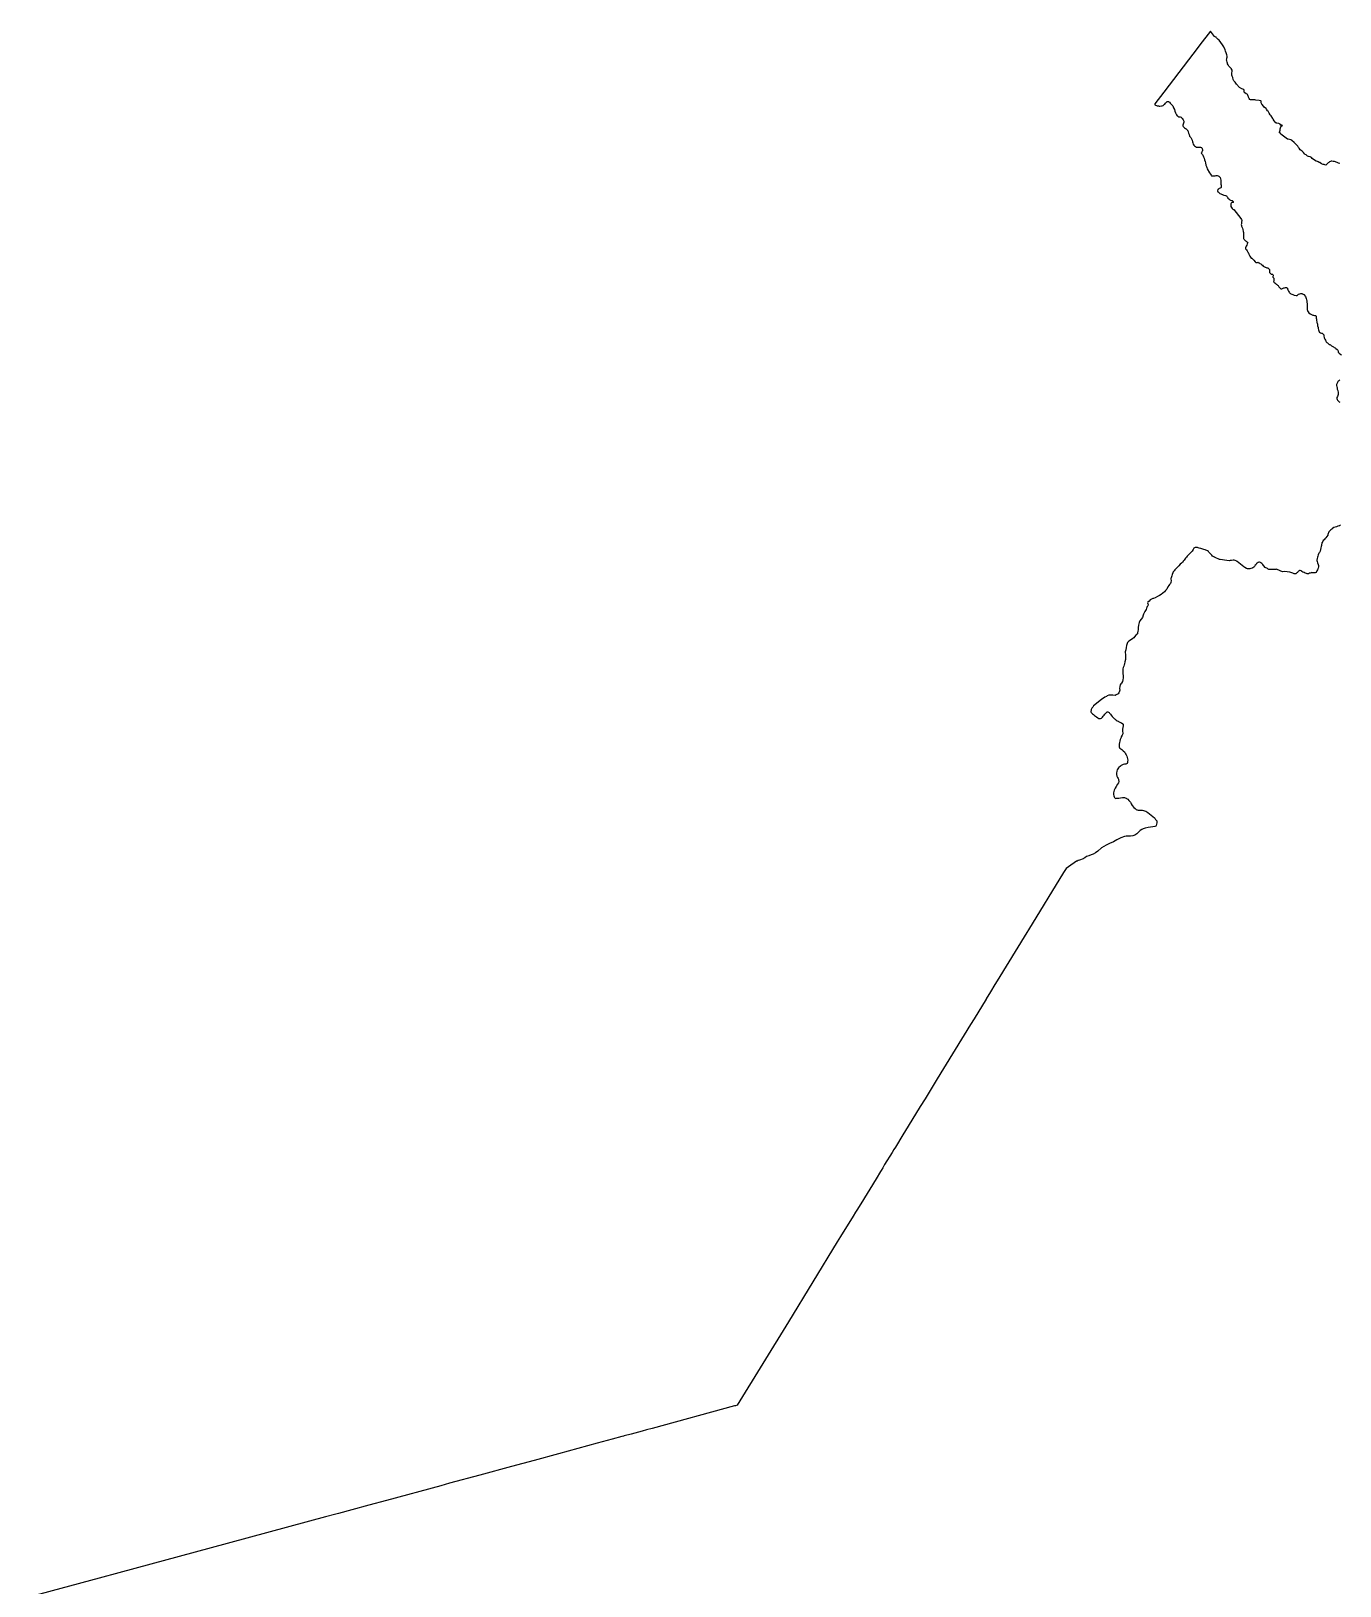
# Model space of a CAD drawing. Extents: x 6376870 to 6544053, y 1818313 to 2076828.
# Drawn here: x 6399685 to 6454446, y 2011762 to 2076828 of the extents above; entities that cross this region are included whole.
import ezdxf

# ---------------------------------------------------------------- set-up
doc = ezdxf.new("R2010")
doc.units = 21
doc.layers.add('COUNTY_BOUNDARY', color=40, linetype='Continuous')

msp = doc.modelspace()

# ---------------------------------------------------------------- linework, layer by layer
at = {"layer": 'COUNTY_BOUNDARY'}
for points in [[(6454447, 2071281), (6454391, 2071301), (6454327, 2071334), (6454216, 2071367), (6454166, 2071376), (6454105, 2071387), (6454083, 2071387), (6454047, 2071367), (6454016, 2071351), (6453977, 2071326), (6453960, 2071312), (6453908, 2071267), (6453886, 2071239), (6453861, 2071224), (6453819, 2071228), (6453786, 2071239), (6453752, 2071251), (6453683, 2071270), (6453627, 2071320), (6453622, 2071324), (6453580, 2071325), (6453530, 2071362), (6453513, 2071365), (6453448, 2071388), (6453390, 2071423), (6453291, 2071503), (6453251, 2071535), (6453203, 2071565), (6453138, 2071586), (6453096, 2071598), (6453057, 2071619), (6453033, 2071644), (6452999, 2071662), (6452961, 2071698), (6452919, 2071748), (6452888, 2071783), (6452869, 2071799), (6452822, 2071830), (6452786, 2071864), (6452740, 2071928), (6452715, 2071959), (6452682, 2072007), (6452534, 2072159), (6452430, 2072247), (6452389, 2072274), (6452288, 2072303), (6452254, 2072312), (6451977, 2072509), (6451976, 2072521), (6451955, 2072553), (6451924, 2072564), (6451925, 2072598), (6451930, 2072637), (6451941, 2072681), (6451952, 2072742), (6451972, 2072820), (6452005, 2072859), (6452034, 2072869), (6452047, 2072873), (6452022, 2072884), (6452018, 2072885), (6451977, 2072898), (6451941, 2072934), (6451935, 2072938), (6451916, 2072951), (6451888, 2072956), (6451805, 2072976), (6451789, 2072975), (6451784, 2072978), (6451779, 2072985), (6451763, 2072987), (6451691, 2073076), (6451650, 2073148), (6451636, 2073176), (6451572, 2073276), (6451524, 2073328), (6451480, 2073392), (6451452, 2073448), (6451442, 2073471), (6451416, 2073496), (6451380, 2073565), (6451358, 2073584), (6451288, 2073634), (6451263, 2073668), (6451177, 2073773), (6451158, 2073822), (6451152, 2073837), (6451150, 2073894), (6451142, 2073907), (6451073, 2073930), (6450932, 2073933), (6450880, 2073951), (6450858, 2073951), (6450811, 2073951), (6450749, 2073950), (6450716, 2073951), (6450705, 2073955), (6450675, 2073967), (6450649, 2074003), (6450622, 2074056), (6450618, 2074070), (6450608, 2074103), (6450600, 2074145), (6450580, 2074181), (6450560, 2074189), (6450534, 2074198), (6450524, 2074201), (6450463, 2074245), (6450438, 2074276), (6450438, 2074301), (6450441, 2074345), (6450422, 2074378), (6450340, 2074415), (6450250, 2074463), (6450119, 2074600), (6450058, 2074697), (6450033, 2074717), (6450008, 2074753), (6449980, 2074809), (6449961, 2074887), (6449944, 2074937), (6449930, 2074978), (6449930, 2075028), (6449930, 2075070), (6449938, 2075151), (6449936, 2075192), (6449913, 2075231), (6449905, 2075245), (6449858, 2075298), (6449802, 2075359), (6449769, 2075420), (6449750, 2075456), (6449738, 2075487), (6449733, 2075531), (6449711, 2075579), (6449705, 2075612), (6449716, 2075664), (6449722, 2075698), (6449725, 2075742), (6449724, 2075775), (6449713, 2075834), (6449691, 2075917), (6449666, 2075992), (6449650, 2076042), (6449591, 2076165), (6449536, 2076248), (6449461, 2076351), (6449389, 2076442), (6449358, 2076481), (6449286, 2076551), (6449265, 2076570), (6449253, 2076578), (6449194, 2076600), (6449111, 2076716), (6449030, 2076828), (6448589, 2076251), (6448512, 2076150), (6447075, 2074271), (6447065, 2074260), (6447032, 2074216), (6446841, 2073966), (6446746, 2073843), (6446682, 2073758), (6446713, 2073742), (6446720, 2073738), (6446732, 2073730), (6446775, 2073715), (6446807, 2073703), (6446850, 2073694), (6446877, 2073692), (6446907, 2073693), (6446981, 2073697), (6447015, 2073705), (6447050, 2073718), (6447096, 2073752), (6447123, 2073775), (6447153, 2073811), (6447180, 2073846), (6447203, 2073872), (6447224, 2073886), (6447245, 2073888), (6447275, 2073881), (6447293, 2073872), (6447319, 2073847), (6447343, 2073816), (6447368, 2073790), (6447378, 2073780), (6447405, 2073757), (6447430, 2073732), (6447453, 2073695), (6447487, 2073617), (6447521, 2073544), (6447546, 2073472), (6447569, 2073410), (6447593, 2073355), (6447613, 2073321), (6447638, 2073288), (6447666, 2073265), (6447698, 2073246), (6447715, 2073242), (6447725, 2073240), (6447761, 2073238), (6447798, 2073222), (6447822, 2073202), (6447840, 2073188), (6447866, 2073161), (6447892, 2073121), (6447908, 2073091), (6447912, 2073063), (6447917, 2073010), (6447907, 2072978), (6447893, 2072927), (6447872, 2072889), (6447874, 2072859), (6447886, 2072831), (6447911, 2072805), (6447931, 2072791), (6447943, 2072783), (6447981, 2072758), (6448012, 2072737), (6448042, 2072707), (6448062, 2072690), (6448071, 2072670), (6448077, 2072666), (6448097, 2072619), (6448118, 2072558), (6448141, 2072494), (6448160, 2072434), (6448183, 2072402), (6448209, 2072369), (6448230, 2072320), (6448247, 2072294), (6448259, 2072266), (6448274, 2072199), (6448294, 2072145), (6448305, 2072100), (6448331, 2072060), (6448357, 2072031), (6448405, 2071995), (6448443, 2071970), (6448464, 2071970), (6448472, 2071970), (6448519, 2071971), (6448562, 2071967), (6448613, 2071965), (6448649, 2071958), (6448672, 2071942), (6448674, 2071936), (6448687, 2071904), (6448698, 2071866), (6448696, 2071832), (6448683, 2071795), (6448669, 2071769), (6448654, 2071738), (6448646, 2071715), (6448664, 2071696), (6448696, 2071669), (6448715, 2071632), (6448742, 2071566), (6448769, 2071509), (6448787, 2071446), (6448805, 2071373), (6448827, 2071308), (6448842, 2071217), (6448860, 2071156), (6448875, 2071115), (6448899, 2071057), (6448994, 2070899), (6449026, 2070840), (6449057, 2070800), (6449079, 2070777), (6449116, 2070765), (6449152, 2070775), (6449182, 2070775), (6449228, 2070775), (6449273, 2070778), (6449316, 2070779), (6449350, 2070771), (6449378, 2070761), (6449399, 2070746), (6449413, 2070726), (6449430, 2070696), (6449454, 2070639), (6449464, 2070596), (6449465, 2070556), (6449468, 2070476), (6449471, 2070421), (6449478, 2070377), (6449484, 2070337), (6449479, 2070286), (6449466, 2070269), (6449436, 2070255), (6449394, 2070245), (6449367, 2070219), (6449351, 2070206), (6449336, 2070194), (6449328, 2070142), (6449342, 2070108), (6449361, 2070081), (6449425, 2070033), (6449464, 2070021), (6449469, 2070018), (6449518, 2069992), (6449534, 2069984), (6449596, 2069967), (6449661, 2069948), (6449695, 2069933), (6449720, 2069912), (6449743, 2069878), (6449760, 2069839), (6449794, 2069812), (6449817, 2069797), (6449842, 2069770), (6449872, 2069757), (6449919, 2069744), (6449934, 2069732), (6449968, 2069707), (6449980, 2069690), (6449987, 2069675), (6449988, 2069665), (6449981, 2069659), (6449960, 2069655), (6449930, 2069648), (6449914, 2069638), (6449899, 2069624), (6449886, 2069597), (6449878, 2069565), (6449878, 2069524), (6449886, 2069486), (6449904, 2069442), (6449932, 2069405), (6449965, 2069378), (6449987, 2069362), (6450013, 2069356), (6450303, 2068985), (6450335, 2068944), (6450344, 2068908), (6450339, 2068869), (6450327, 2068849), (6450325, 2068829), (6450327, 2068787), (6450324, 2068759), (6450319, 2068738), (6450322, 2068699), (6450333, 2068678), (6450334, 2068670), (6450345, 2068633), (6450364, 2068576), (6450389, 2068519), (6450404, 2068447), (6450407, 2068401), (6450409, 2068366), (6450411, 2068334), (6450415, 2068272), (6450409, 2068228), (6450409, 2068194), (6450412, 2068153), (6450423, 2068130), (6450437, 2068100), (6450467, 2068072), (6450497, 2068044), (6450519, 2068036), (6450524, 2068032), (6450550, 2068013), (6450576, 2067989), (6450585, 2067983), (6450589, 2067975), (6450582, 2067959), (6450570, 2067919), (6450550, 2067872), (6450531, 2067823), (6450495, 2067761), (6450497, 2067722), (6450510, 2067698), (6450536, 2067674), (6450571, 2067636), (6450586, 2067609), (6450593, 2067584), (6450607, 2067553), (6450617, 2067531), (6450637, 2067497), (6450651, 2067463), (6450667, 2067439), (6450679, 2067413), (6450700, 2067372), (6450736, 2067331), (6450757, 2067325), (6450778, 2067305), (6450798, 2067286), (6450826, 2067258), (6450843, 2067245), (6450898, 2067171), (6450915, 2067157), (6450933, 2067148), (6450983, 2067144), (6450994, 2067142), (6451003, 2067149), (6451013, 2067152), (6451031, 2067147), (6451050, 2067134), (6451068, 2067123), (6451098, 2067109), (6451144, 2067088), (6451149, 2067086), (6451168, 2067067), (6451207, 2067027), (6451233, 2066993), (6451262, 2066972), (6451290, 2066962), (6451316, 2066953), (6451339, 2066951), (6451358, 2066939), (6451388, 2066927), (6451425, 2066914), (6451464, 2066893), (6451475, 2066884), (6451483, 2066872), (6451495, 2066844), (6451500, 2066822), (6451500, 2066791), (6451497, 2066770), (6451497, 2066753), (6451502, 2066732), (6451510, 2066713), (6451523, 2066697), (6451539, 2066684), (6451557, 2066669), (6451573, 2066659), (6451592, 2066653), (6451619, 2066651), (6451642, 2066642), (6451646, 2066638), (6451648, 2066617), (6451648, 2066586), (6451640, 2066564), (6451643, 2066533), (6451656, 2066517), (6451675, 2066494), (6451681, 2066458), (6451679, 2066423), (6451676, 2066392), (6451675, 2066368), (6451674, 2066342), (6451679, 2066323), (6451700, 2066300), (6451725, 2066286), (6451759, 2066263), (6451785, 2066242), (6451812, 2066219), (6451834, 2066201), (6451864, 2066176), (6451893, 2066123), (6451918, 2066091), (6451945, 2066064), (6451973, 2066042), (6451995, 2066038), (6452023, 2066041), (6452042, 2066050), (6452075, 2066069), (6452099, 2066080), (6452133, 2066084), (6452164, 2066101), (6452180, 2066102), (6452190, 2066102), (6452218, 2066097), (6452248, 2066070), (6452257, 2066042), (6452267, 2066001), (6452281, 2065970), (6452293, 2065941), (6452317, 2065908), (6452336, 2065881), (6452361, 2065855), (6452393, 2065833), (6452437, 2065816), (6452476, 2065803), (6452528, 2065783), (6452612, 2065765), (6452659, 2065769), (6452718, 2065814), (6452768, 2065837), (6452812, 2065842), (6452831, 2065848), (6452856, 2065845), (6452868, 2065836), (6452876, 2065835), (6452905, 2065820), (6452933, 2065801), (6453000, 2065723), (6453018, 2065681), (6453036, 2065631), (6453053, 2065587), (6453061, 2065550), (6453064, 2065486), (6453073, 2065417), (6453076, 2065339), (6453078, 2065273), (6453079, 2065220), (6453081, 2065176), (6453087, 2065133), (6453101, 2065094), (6453117, 2065083), (6453118, 2065079), (6453148, 2065042), (6453207, 2064991), (6453262, 2064964), (6453307, 2064945), (6453342, 2064938), (6453387, 2064928), (6453425, 2064924), (6453437, 2064919), (6453454, 2064889), (6453457, 2064864), (6453459, 2064815), (6453467, 2064776), (6453473, 2064717), (6453481, 2064666), (6453484, 2064654), (6453484, 2064632), (6453493, 2064606), (6453505, 2064557), (6453515, 2064493), (6453530, 2064428), (6453535, 2064381), (6453544, 2064332), (6453558, 2064289), (6453577, 2064246), (6453597, 2064222), (6453632, 2064200), (6453676, 2064190), (6453698, 2064183), (6453716, 2064173), (6453735, 2064159), (6453738, 2064152), (6453743, 2064147), (6453767, 2064112), (6453778, 2064072), (6453793, 2063992), (6453818, 2063939), (6453841, 2063898), (6453859, 2063851), (6453873, 2063820), (6453899, 2063794), (6453928, 2063777), (6453960, 2063752), (6453983, 2063728), (6453997, 2063714), (6454018, 2063708), (6454051, 2063697), (6454099, 2063662), (6454152, 2063629), (6454177, 2063608), (6454202, 2063586), (6454248, 2063566), (6454279, 2063548), (6454333, 2063498), (6454356, 2063475), (6454367, 2063447), (6454368, 2063417), (6454368, 2063387), (6454378, 2063373), (6454397, 2063358), (6454445, 2063320), (6454506, 2063280)], [(6454448, 2062227), (6454422, 2062204), (6454399, 2062191), (6454378, 2062180), (6454362, 2062168), (6454354, 2062152), (6454328, 2062097), (6454309, 2062037), (6454307, 2061998), (6454308, 2061994), (6454318, 2061947), (6454325, 2061919), (6454337, 2061850), (6454353, 2061789), (6454370, 2061706), (6454373, 2061623), (6454365, 2061573), (6454343, 2061539), (6454321, 2061500), (6454320, 2061455), (6454332, 2061417), (6454345, 2061389), (6454350, 2061380), (6454381, 2061345), (6454411, 2061316), (6454450, 2061294)], [(6454476, 2056154), (6454435, 2056121), (6454362, 2056104), (6454297, 2056078), (6454248, 2056062), (6454193, 2056048), (6454134, 2056011), (6454104, 2055982), (6454072, 2055957), (6454043, 2055929), (6454008, 2055906), (6453985, 2055873), (6453971, 2055837), (6453957, 2055804), (6453944, 2055759), (6453940, 2055729), (6453899, 2055671), (6453857, 2055626), (6453815, 2055574), (6453785, 2055538), (6453749, 2055509), (6453734, 2055475), (6453696, 2055406), (6453685, 2055371), (6453682, 2055345), (6453671, 2055304), (6453663, 2055260), (6453652, 2055201), (6453638, 2055139), (6453619, 2055068), (6453590, 2055009), (6453571, 2054976), (6453543, 2054915), (6453521, 2054857), (6453507, 2054806), (6453494, 2054762), (6453491, 2054728), (6453484, 2054696), (6453485, 2054670), (6453496, 2054635), (6453510, 2054582), (6453533, 2054507), (6453548, 2054470), (6453554, 2054439), (6453552, 2054402), (6453540, 2054357), (6453521, 2054321), (6453507, 2054281), (6453484, 2054236), (6453471, 2054207), (6453451, 2054176), (6453410, 2054159), (6453365, 2054154), (6453337, 2054159), (6453290, 2054160), (6453260, 2054164), (6453241, 2054156), (6453202, 2054149), (6453177, 2054142), (6453137, 2054120), (6453119, 2054115), (6453079, 2054115), (6453043, 2054128), (6453010, 2054139), (6452987, 2054144), (6452947, 2054165), (6452901, 2054190), (6452860, 2054219), (6452847, 2054230), (6452836, 2054232), (6452819, 2054245), (6452785, 2054253), (6452757, 2054250), (6452737, 2054242), (6452712, 2054220), (6452691, 2054196), (6452673, 2054173), (6452641, 2054151), (6452621, 2054134), (6452597, 2054120), (6452579, 2054115), (6452557, 2054115), (6452543, 2054117), (6452526, 2054121), (6452510, 2054126), (6452476, 2054138), (6452351, 2054178), (6452241, 2054198), (6452147, 2054207), (6452045, 2054203), (6451818, 2054301), (6451785, 2054309), (6451760, 2054303), (6451718, 2054301), (6451639, 2054290), (6451570, 2054292), (6451502, 2054292), (6451466, 2054302), (6451445, 2054315), (6451414, 2054332), (6451385, 2054346), (6451352, 2054367), (6451323, 2054381), (6451266, 2054446), (6451252, 2054466), (6451223, 2054506), (6451177, 2054549), (6451143, 2054578), (6451127, 2054590), (6451082, 2054599), (6451051, 2054598), (6451030, 2054590), (6450987, 2054565), (6450960, 2054546), (6450937, 2054523), (6450929, 2054510), (6450923, 2054498), (6450893, 2054468), (6450884, 2054451), (6450869, 2054426), (6450838, 2054392), (6450809, 2054367), (6450779, 2054351), (6450726, 2054335), (6450672, 2054326), (6450646, 2054328), (6450615, 2054321), (6450582, 2054324), (6450537, 2054342), (6450472, 2054378), (6450431, 2054407), (6450222, 2054569), (6450143, 2054636), (6450124, 2054646), (6450108, 2054660), (6450060, 2054679), (6450019, 2054686), (6449977, 2054685), (6449913, 2054679), (6449857, 2054671), (6449818, 2054659), (6449709, 2054674), (6449437, 2054711), (6449412, 2054720), (6449357, 2054740), (6449277, 2054776), (6449227, 2054795), (6449201, 2054809), (6449182, 2054821), (6449174, 2054824), (6449118, 2054855), (6449083, 2054890), (6449043, 2054940), (6448989, 2054990), (6448968, 2055021), (6448945, 2055049), (6448901, 2055080), (6448814, 2055119), (6448747, 2055140), (6448633, 2055171), (6448562, 2055192), (6448520, 2055207), (6448493, 2055215), (6448479, 2055214), (6448446, 2055222), (6448396, 2055215), (6448359, 2055200), (6448335, 2055186), (6448322, 2055167), (6448310, 2055134), (6448263, 2055067), (6448237, 2055037), (6448182, 2054978), (6448121, 2054920), (6448061, 2054856), (6448024, 2054815), (6447991, 2054773), (6447957, 2054732), (6447923, 2054682), (6447893, 2054639), (6447874, 2054609), (6447846, 2054589), (6447815, 2054564), (6447762, 2054515), (6447705, 2054453), (6447674, 2054423), (6447610, 2054353), (6447587, 2054323), (6447541, 2054279), (6447510, 2054245), (6447472, 2054198), (6447451, 2054156), (6447427, 2054090), (6447407, 2054038), (6447380, 2053953), (6447379, 2053923), (6447379, 2053889), (6447382, 2053832), (6447374, 2053757), (6447354, 2053709), (6447321, 2053675), (6447283, 2053623), (6447252, 2053568), (6447198, 2053473), (6447149, 2053412), (6447104, 2053367), (6447043, 2053312), (6446963, 2053253), (6446893, 2053204), (6446821, 2053164), (6446715, 2053114), (6446644, 2053087), (6446616, 2053077), (6446566, 2053059), (6446507, 2053025), (6446463, 2052976), (6446415, 2052923), (6446402, 2052901), (6446411, 2052862), (6446421, 2052838), (6446421, 2052807), (6446409, 2052778), (6446384, 2052746), (6446368, 2052709), (6446360, 2052678), (6446344, 2052629), (6446285, 2052542), (6446252, 2052486), (6446232, 2052431), (6446212, 2052382), (6446184, 2052292), (6446080, 2052151), (6446049, 2052082), (6446034, 2052029), (6446019, 2051964), (6446004, 2051873), (6445999, 2051778), (6445993, 2051720), (6445983, 2051648), (6445971, 2051601), (6445960, 2051584), (6445927, 2051568), (6445912, 2051545), (6445855, 2051478), (6445826, 2051443), (6445779, 2051408), (6445680, 2051342), (6445615, 2051298), (6445561, 2051235), (6445546, 2051195), (6445524, 2051120), (6445504, 2051035), (6445483, 2050932), (6445462, 2050846), (6445462, 2050812), (6445474, 2050754), (6445482, 2050699), (6445482, 2050626), (6445469, 2050531), (6445454, 2050432), (6445440, 2050345), (6445435, 2050334), (6445422, 2050301), (6445401, 2050253), (6445383, 2050192), (6445368, 2050140), (6445365, 2050088), (6445368, 2049962), (6445374, 2049839), (6445377, 2049764), (6445369, 2049673), (6445344, 2049612), (6445304, 2049543), (6445276, 2049512), (6445251, 2049471), (6445232, 2049406), (6445229, 2049315), (6445232, 2049245), (6445224, 2049199), (6445199, 2049142), (6445171, 2049089), (6445090, 2049046), (6445037, 2049029), (6444946, 2049031), (6444827, 2049032), (6444771, 2049031), (6444715, 2049010), (6444674, 2048988), (6444607, 2048947), (6444472, 2048856), (6444282, 2048707), (6444198, 2048638), (6444143, 2048590), (6444105, 2048539), (6444060, 2048492), (6444046, 2048460), (6444032, 2048434), (6444029, 2048346), (6444044, 2048307), (6444091, 2048254), (6444133, 2048231), (6444178, 2048192), (6444258, 2048125), (6444318, 2048088), (6444357, 2048062), (6444368, 2048059), (6444398, 2048062), (6444429, 2048062), (6444466, 2048079), (6444513, 2048112), (6444546, 2048154), (6444568, 2048186), (6444579, 2048201), (6444613, 2048247), (6444649, 2048285), (6444679, 2048315), (6444712, 2048335), (6444743, 2048338), (6444766, 2048329), (6444787, 2048311), (6444801, 2048285), (6444846, 2048249), (6444879, 2048201), (6444919, 2048145), (6444965, 2048100), (6445013, 2048054), (6445041, 2048032), (6445088, 2047993), (6445132, 2047964), (6445168, 2047945), (6445185, 2047942), (6445216, 2047928), (6445272, 2047898), (6445314, 2047873), (6445364, 2047838), (6445373, 2047826), (6445384, 2047787), (6445379, 2047748), (6445368, 2047682), (6445355, 2047611), (6445349, 2047560), (6445349, 2047520), (6445365, 2047464), (6445360, 2047422), (6445337, 2047368), (6445299, 2047293), (6445290, 2047270), (6445260, 2047217), (6445252, 2047179), (6445235, 2047110), (6445223, 2047061), (6445205, 2046987), (6445207, 2046928), (6445215, 2046874), (6445218, 2046835), (6445238, 2046824), (6445276, 2046793), (6445324, 2046757), (6445382, 2046709), (6445429, 2046668), (6445451, 2046632), (6445476, 2046588), (6445507, 2046540), (6445532, 2046482), (6445551, 2046432), (6445563, 2046378), (6445568, 2046320), (6445565, 2046257), (6445560, 2046218), (6445540, 2046176), (6445516, 2046160), (6445486, 2046145), (6445429, 2046145), (6445382, 2046135), (6445348, 2046120), (6445298, 2046099), (6445262, 2046073), (6445202, 2046017), (6445177, 2045998), (6445155, 2045954), (6445133, 2045914), (6445118, 2045857), (6445093, 2045773), (6445094, 2045714), (6445119, 2045643), (6445143, 2045598), (6445165, 2045557), (6445177, 2045521), (6445186, 2045488), (6445190, 2045423), (6445179, 2045375), (6445146, 2045307), (6445079, 2045217), (6445037, 2045140), (6445007, 2045068), (6444990, 2045001), (6444974, 2044946), (6444976, 2044879), (6444983, 2044826), (6444997, 2044784), (6445021, 2044751), (6445045, 2044729), (6445072, 2044720), (6445099, 2044723), (6445138, 2044734), (6445191, 2044734), (6445265, 2044743), (6445343, 2044757), (6445383, 2044762), (6445429, 2044757), (6445465, 2044742), (6445497, 2044723), (6445515, 2044715), (6445522, 2044709), (6445568, 2044680), (6445618, 2044634), (6445679, 2044558), (6445697, 2044531), (6445713, 2044490), (6445751, 2044423), (6445829, 2044342), (6445880, 2044293), (6445924, 2044254), (6445947, 2044242), (6445954, 2044242), (6445960, 2044238), (6446002, 2044228), (6446087, 2044228), (6446171, 2044227), (6446331, 2044180), (6446374, 2044151), (6446416, 2044127), (6446684, 2043906), (6446699, 2043885), (6446737, 2043834), (6446780, 2043782), (6446788, 2043745), (6446791, 2043701), (6446777, 2043634), (6446760, 2043581), (6446738, 2043553), (6446707, 2043542), (6446619, 2043529), (6446421, 2043500), (6446302, 2043476), (6446210, 2043450), (6446152, 2043421), (6446094, 2043379), (6446013, 2043307), (6445948, 2043237), (6445902, 2043211), (6445861, 2043184), (6445827, 2043168), (6445789, 2043155), (6445684, 2043137), (6445510, 2043131), (6445427, 2043126), (6445276, 2043068), (6445168, 2043018), (6445118, 2042979), (6444980, 2042903), (6444812, 2042831), (6444748, 2042801), (6444660, 2042761), (6444569, 2042710), (6444468, 2042642), (6444316, 2042515), (6444221, 2042439), (6444129, 2042387), (6444033, 2042353), (6443941, 2042318), (6443846, 2042281), (6443771, 2042234), (6443715, 2042197), (6443699, 2042189), (6443552, 2042138), (6443488, 2042112), (6443459, 2042097), (6443447, 2042092), (6443427, 2042088), (6443095, 2041858), (6442986, 2041783), (6442884, 2041615), (6441412, 2039211), (6441351, 2039111), (6440112, 2037088), (6440015, 2036929), (6439826, 2036620), (6439652, 2036336), (6439647, 2036328), (6439643, 2036321), (6439139, 2035498), (6438991, 2035257), (6437601, 2032987), (6437088, 2032151), (6436888, 2031823), (6436380, 2030994), (6436161, 2030636), (6435846, 2030123), (6435784, 2030021), (6435709, 2029899), (6435398, 2029391), (6435316, 2029256), (6435249, 2029148), (6435220, 2029100), (6435037, 2028801), (6434396, 2027755), (6434234, 2027489), (6434183, 2027406), (6434077, 2027235), (6433554, 2026381), (6433416, 2026156), (6432390, 2024482), (6431370, 2022818), (6429227, 2019319), (6429161, 2019301), (6429122, 2019291), (6425669, 2018353), (6425440, 2018291), (6425250, 2018240), (6424787, 2018114), (6424494, 2018035), (6424473, 2018029), (6424408, 2018011), (6423999, 2017900), (6423374, 2017731), (6421746, 2017289), (6420736, 2017015), (6419779, 2016755), (6418454, 2016396), (6417196, 2016055), (6416825, 2015955), (6414549, 2015338), (6413809, 2015137), (6413103, 2014946), (6412546, 2014796), (6412436, 2014766), (6412005, 2014649), (6407213, 2013352), (6403360, 2012310), (6402526, 2012084), (6399685, 2011316)]]:
    msp.add_lwpolyline(points, dxfattribs=at)

doc.saveas('drawing.dxf')
